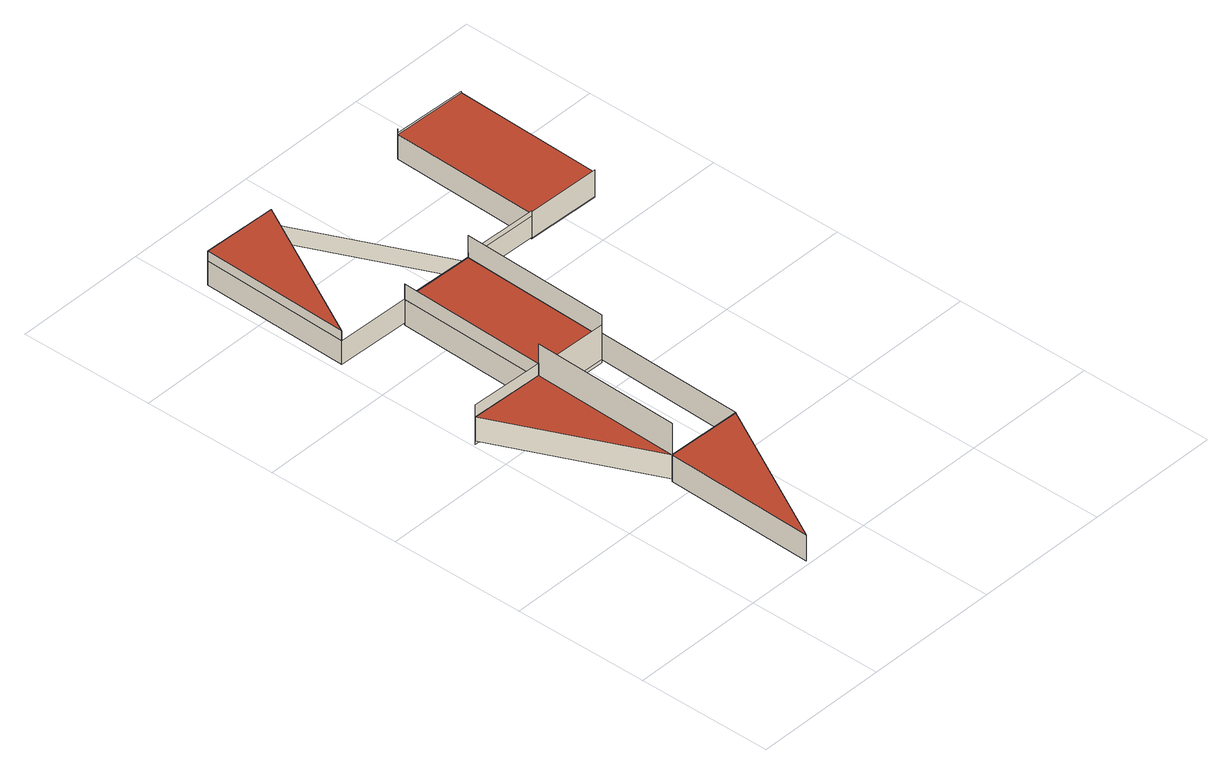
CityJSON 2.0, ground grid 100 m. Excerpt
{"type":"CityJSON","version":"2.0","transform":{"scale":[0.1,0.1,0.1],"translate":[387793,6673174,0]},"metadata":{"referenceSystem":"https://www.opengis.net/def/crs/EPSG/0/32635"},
"CityObjects":{
"building1":{"type":"Building","attributes":{"measuredHeight":43.4,"roofType":"1000","storeysAboveGround":13,"yearOfConstruction":2019,"class":"Asuinkerrostalot","function":"Muut kerrostalot","usage":"Asuinrakennus","VTJ_PRT":"103635832B","RATU":65872},"address":[{"CountryName":"Finland","LocalityName":"Helsinki","ThoroughfareNumber":"3","ThoroughfareName":"Kaljaasi Auroran kuja","PostalCode":"00540"}],"geometry":[{"type":"MultiSurface","lod":"2","boundaries":[[[0,1,2]],[[2,3,4]],[[5,6,7]],[[1,6,8]],[[2,3,8,6,5]],[[1,8,3,2]],[[2,5,7,0]],[[0,7,6,1]]],"semantics":{"surfaces":[{"type":"GroundSurface"},{"type":"WallSurface"},{"type":"RoofSurface"}],"values":[0,1,2,1,1,1,1,1]}}]},
"building2":{"type":"Building","attributes":{"measuredHeight":26.7,"roofType":"1000","storeysAboveGround":8,"yearOfConstruction":2020,"class":"Asuinkerrostalot","function":"Muut kerrostalot","usage":"Asuinrakennus","VTJ_PRT":"1037169513","RATU":67171},"address":[{"CountryName":"Finland","LocalityName":"Helsinki","ThoroughfareNumber":"4","ThoroughfareName":"Kaljaasi Auroran kuja","PostalCode":"00540"}],"geometry":[{"type":"MultiSurface","lod":"2","boundaries":[[[9,10,5,11]],[[9,11,5]],[[9,5,10]]],"semantics":{"surfaces":[{"type":"WallSurface","ZMax":26.7,"ZMin":-1.2,"ZMinASL":3,"Area":225.1,"ZMaxASL":30.5},{"type":"WallSurface","ZMax":26.7,"ZMin":-1.2,"ZMinASL":3,"Area":214,"ZMaxASL":30.5},{"type":"WallSurface","ZMax":19.7,"ZMin":-1.2,"ZMinASL":3,"Area":486.5,"ZMaxASL":23.5}],"values":[0,1,2]}}]},
"building3":{"type":"Building","attributes":{"measuredHeight":0.7,"roofType":"1000","storeysAboveGround":6,"yearOfConstruction":2020,"class":"Asuinkerrostalot","function":"Muut kerrostalot","usage":"Asuin- ja liikerakennus","VTJ_PRT":"103709890A","RATU":66966},"address":[{"CountryName":"Finland","LocalityName":"Helsinki","ThoroughfareNumber":"9","ThoroughfareName":"Aallonhalkoja","PostalCode":"00540"}],"geometry":[{"type":"Solid","lod":"2","boundaries":[[[[12,13,14]],[[15,13,12,16]],[[15,16,17]],[[16,12,14,17]],[[17,14,13,15]]]],"semantics":{"surfaces":[{"type":"RoofSurface"},{"type":"WallSurface"},{"type":"GroundSurface"}],"values":[[0,1,2,1,1]]}}]},
"building4":{"type":"Building","attributes":{"measuredHeight":28.9,"roofType":"1000","storeysAboveGround":8,"yearOfConstruction":2019,"class":"Asuinkerrostalot","function":"Muut kerrostalot","usage":"Asuinrakennus","VTJ_PRT":"103636338N","RATU":65874},"address":[{"CountryName":"Finland","LocalityName":"Helsinki","ThoroughfareNumber":"4","ThoroughfareName":"Flöitti Dianan kuja","PostalCode":"00540"}],"geometry":[{"type":"MultiSurface","lod":"2","boundaries":[[[18,19,20,21,22]],[[18,22,23,21]],[[22,21,18]],[[18,22,24,19]],[[18,21,20,19]]],"semantics":{"surfaces":[{"type":"WallSurface"}],"values":[0,0,0,0,0]}}]},
"building5":{"type":"Building","attributes":{"measuredHeight":0.7,"roofType":"1000","storeysAboveGround":6,"yearOfConstruction":2020,"class":"Asuinkerrostalot","function":"Muut kerrostalot","usage":"Asuinrakennus","VTJ_PRT":"103717310N","RATU":67172},"address":[{"CountryName":"Finland","LocalityName":"Helsinki","ThoroughfareNumber":"1","ThoroughfareName":"Kaljaasi Auroran kuja","PostalCode":"00540"}],"geometry":[{"type":"MultiSurface","lod":"2","boundaries":[[[15,25,26,17]]],"semantics":{"surfaces":[{"type":"WallSurface"}],"values":[0]}}]},
"building6":{"type":"Building","attributes":{"measuredHeight":44.8,"roofType":"1000","storeysAboveGround":13,"yearOfConstruction":2021,"class":"Pienkerrostalot","function":"Muut kerrostalot","usage":"Asuinrakennus","VTJ_PRT":"103767413W","RATU":67934},"address":[{"CountryName":"Finland","LocalityName":"Helsinki","ThoroughfareNumber":"3","ThoroughfareName":"Flöitti Dianan kuja","PostalCode":"00540"}],"geometry":[{"type":"MultiSurface","lod":"2","boundaries":[[[27,28,29]],[[27,28,30]]],"semantics":{"surfaces":[{"type":"WallSurface"}],"values":[0,0]}}]},
"building7":{"type":"Building","attributes":{"measuredHeight":0.8,"roofType":"1000","storeysAboveGround":8,"yearOfConstruction":2020,"class":"Asuinkerrostalot","function":"Muut kerrostalot","usage":"Asuinrakennus","VTJ_PRT":"1037188744","RATU":67178},"address":[{"CountryName":"Finland","LocalityName":"Helsinki","ThoroughfareNumber":"5","ThoroughfareName":"Aallonhalkoja","PostalCode":"00540"}],"geometry":[{"type":"MultiSurface","lod":"2","boundaries":[[[31,25,32,33]],[[34,35,36]],[[33,34,37,35,38]],[[33,38,32]],[[35,37,36]],[[34,36,37]],[[33,38,35,34]],[[34,33,31,33]]],"semantics":{"surfaces":[{"type":"WallSurface"},{"type":"GroundSurface"}],"values":[0,0,0,0,0,0,0,1]}}]},
"building8":{"type":"Building","attributes":{"measuredHeight":0.5,"roofType":"1000","storeysAboveGround":6,"yearOfConstruction":2020,"class":"Asuinkerrostalot","function":"Muut kerrostalot","usage":"Asuin- ja liikerakennus","VTJ_PRT":"103710015B","RATU":67004},"address":[{"CountryName":"Finland","LocalityName":"Helsinki","ThoroughfareNumber":"3","ThoroughfareName":"Aallonhalkoja","PostalCode":"00540"}],"geometry":[{"type":"MultiSurface","lod":"2","boundaries":[[[39,23,40,41]]],"semantics":{"surfaces":[{"type":"WallSurface"}],"values":[0]}}]},
"building9":{"type":"Building","attributes":{"measuredHeight":26.2,"roofType":"1000","storeysAboveGround":7,"yearOfConstruction":2018,"class":"Asuinkerrostalot","function":"Muut kerrostalot","usage":"Asuinrakennus","VTJ_PRT":"101773340Y","RATU":61452},"address":[{"CountryName":"Finland","LocalityName":"Helsinki","ThoroughfareNumber":"16","ThoroughfareName":"Arielinkatu","PostalCode":"00540"}],"geometry":[{"type":"MultiSurface","lod":"2","boundaries":[[[42,43,44,45]],[[44,46,47,43]],[[44,45,44,46]],[[48,49,43,42]],[[45,46,50,48]],[[51,52,49,48]],[[49,50,49,48]],[[49,52,51,48,50]],[[43,44,43,44,43,49]],[[48,51,48,42,45,42,45]],[[49,50,47,43]],[[46,47,50]]],"semantics":{"surfaces":[{"type":"WallSurface"},{"type":"RoofSurface"},{"type":"GroundSurface"}],"values":[0,0,0,0,0,0,0,0,1,2,0,1]}}]},
"building10":{"type":"Building","attributes":{"measuredHeight":2.5,"roofType":"1000","yearOfConstruction":2018,"usage":"Varastorakennus","RATU":0},"address":[{"CountryName":"Finland","LocalityName":"Helsinki"}]},
"building11":{"type":"Building","attributes":{"measuredHeight":2.8,"roofType":"1000","yearOfConstruction":2018,"usage":"Varastorakennus","RATU":0},"address":[{"CountryName":"Finland","LocalityName":"Helsinki"}]},
"building12":{"type":"Building","attributes":{"measuredHeight":28.9,"roofType":"1000","storeysAboveGround":6,"yearOfConstruction":2018,"class":"Asuinkerrostalot","function":"Muut kerrostalot","usage":"Asuinrakennus","VTJ_PRT":"103614609R","RATU":65398},"address":[{"CountryName":"Finland","LocalityName":"Helsinki","ThoroughfareNumber":"3","ThoroughfareName":"Kapteeni Sundmanin katu","PostalCode":"00540"}],"geometry":[{"type":"MultiSurface","lod":"2","boundaries":[[[53,54,30]],[[53,55,56,57]],[[53,57,58,30,54]],[[55,53,30,59,60]],[[59,60,54,30]],[[56,61,58,57]],[[58,61,59,30]],[[56,55,60,59,61]]],"semantics":{"surfaces":[{"type":"WallSurface"},{"type":"GroundSurface"},{"type":"RoofSurface"}],"values":[0,1,0,0,0,0,2,0]}}]},
"building13":{"type":"Building","attributes":{"measuredHeight":1.7,"roofType":"1000","storeysAboveGround":1,"yearOfConstruction":1991,"yearOfDemolition":2016,"function":"Muut varastorakennukset","VTJ_PRT":"103151902P","RATU":1866},"address":[{"CountryName":"Finland","LocalityName":"Helsinki"}]},
"building14":{"type":"Building","attributes":{"measuredHeight":3.7,"roofType":"1000","yearOfConstruction":2018,"usage":"Varastorakennus","RATU":0},"address":[{"CountryName":"Finland","LocalityName":"Helsinki"}],"geometry":[{"type":"MultiSurface","lod":"2","boundaries":[[[62,63,64,65]]],"semantics":{"surfaces":[{"type":"WallSurface","ZMax":3.7,"ZMin":0,"ZMinASL":6,"Area":10.6,"ZMaxASL":9.9}],"values":[0]}}]},
"building15":{"type":"Building","attributes":{"measuredHeight":21.9,"roofType":"1000","storeysAboveGround":5,"yearOfConstruction":2018,"class":"Asuinkerrostalot","function":"Muut kerrostalot","usage":"Asuinrakennus","VTJ_PRT":"1017733421","RATU":61454},"address":[{"CountryName":"Finland","LocalityName":"Helsinki","ThoroughfareNumber":"10","ThoroughfareName":"Parrulaituri","PostalCode":"00540"}],"geometry":[{"type":"MultiSurface","lod":"2","boundaries":[[[66,67,68,52,69]],[[68,70,52]],[[69,68,67,66]],[[70,71,52]],[[66,69,70,68,67]],[[69,71,70]],[[52,71,69]]],"semantics":{"surfaces":[{"type":"WallSurface"}],"values":[0,0,0,0,0,0,0]}}]},
"building16":{"type":"Building","attributes":{"measuredHeight":34.5,"roofType":"1000","storeysAboveGround":6,"yearOfConstruction":2019,"class":"Asuinkerrostalot","function":"Muut kerrostalot","usage":"Asuin- ja liikerakennus","VTJ_PRT":"103651411W","RATU":66247},"address":[{"CountryName":"Finland","LocalityName":"Helsinki","ThoroughfareNumber":"1","ThoroughfareName":"Aallonhalkoja","PostalCode":"00540"}],"geometry":[{"type":"MultiSurface","lod":"2","boundaries":[[[72,73,74,75]],[[75,72,76,77]]],"semantics":{"surfaces":[{"type":"WallSurface"}],"values":[0,0]}}]},
"building17":{"type":"Building","attributes":{"measuredHeight":13.2,"roofType":"1000","storeysAboveGround":4,"yearOfConstruction":2018,"class":"Asuinkerrostalot","function":"Muut kerrostalot","usage":"Asuinrakennus","VTJ_PRT":"1032851589","RATU":62547},"address":[{"CountryName":"Finland","LocalityName":"Helsinki","ThoroughfareNumber":"5","ThoroughfareName":"Arcturuksenkatu","PostalCode":"00540"}],"geometry":[{"type":"MultiSurface","lod":"2","boundaries":[[[78,79,80,81]]],"semantics":{"surfaces":[{"type":"WallSurface"}],"values":[0]}}]},
"building18":{"type":"Building","attributes":{"measuredHeight":3.7,"roofType":"1000","yearOfConstruction":2018,"usage":"Varastorakennus","RATU":0},"address":[{"CountryName":"Finland","LocalityName":"Helsinki"}]},
"building19":{"type":"Building","attributes":{"measuredHeight":3.7,"roofType":"1000","yearOfConstruction":2018,"usage":"Varastorakennus","RATU":0},"address":[{"CountryName":"Finland","LocalityName":"Helsinki"}]},
"building20":{"type":"Building","attributes":{"measuredHeight":3.8,"roofType":"1000","yearOfConstruction":2018,"usage":"Varastorakennus","RATU":0},"address":[{"CountryName":"Finland","LocalityName":"Helsinki"}]},
"building21":{"type":"Building","attributes":{"measuredHeight":3.8,"roofType":"1000","yearOfConstruction":2018,"usage":"Varastorakennus","RATU":0},"address":[{"CountryName":"Finland","LocalityName":"Helsinki"}]},
"building22":{"type":"Building","attributes":{"measuredHeight":20.5,"roofType":"1000","storeysAboveGround":5,"yearOfConstruction":2017,"class":"Asuinkerrostalot","function":"Muut kerrostalot","usage":"Asuinrakennus","VTJ_PRT":"1017733410","RATU":61453},"address":[{"CountryName":"Finland","LocalityName":"Helsinki","ThoroughfareNumber":"9","ThoroughfareName":"Junonkatu","PostalCode":"00540"}],"geometry":[{"type":"Solid","lod":"2","boundaries":[[[[82,83,84]],[[85,84,61]],[[82,85,61]],[[86,87,84,83]],[[82,84,85]],[[82,61,88,89]],[[89,88,86]],[[89,86,83,82]],[[61,84,87,88]],[[88,87,86]]]],"semantics":{"surfaces":[{"type":"WallSurface"}],"values":[[0,0,0,0,0,0,0,0,0,0]]}}]},
"building23":{"type":"Building","attributes":{"measuredHeight":5.5,"roofType":"9993","yearOfConstruction":2014,"usage":"Varastorakennus","RATU":0},"address":[{"CountryName":"Finland","LocalityName":"Helsinki"}],"geometry":[{"type":"Solid","lod":"2","boundaries":[[[[90,91,92]],[[91,93,92]],[[94,93,91]],[[90,92,95]],[[93,94,95]],[[95,94,91]],[[95,91,90]],[[95,92,93]]]],"semantics":{"surfaces":[{"type":"RoofSurface","ZMax":5.5,"Area":23.4,"ZMin":3.3,"ZMinASL":7.6,"RoofPitch":72.2,"ZMaxASL":9.8,"RoofOrientation":304},{"type":"RoofSurface","ZMax":4.8,"Area":20.4,"ZMin":3.3,"ZMinASL":7.6,"RoofPitch":72.7,"ZMaxASL":9.1,"RoofOrientation":303},{"type":"RoofSurface","ZMax":5.1,"Area":3.9,"ZMin":4.3,"ZMinASL":8.6,"RoofPitch":69.7,"ZMaxASL":9.4,"RoofOrientation":300.3},{"type":"WallSurface","ZMax":5.5,"ZMin":0,"ZMinASL":4,"Area":33,"ZMaxASL":9.8},{"type":"WallSurface","ZMax":5.1,"ZMin":0,"ZMinASL":4,"Area":16,"ZMaxASL":9.4},{"type":"WallSurface","ZMax":5.1,"ZMin":0,"ZMinASL":4,"Area":13.5,"ZMaxASL":9.4},{"type":"WallSurface","ZMax":5.5,"ZMin":0,"ZMinASL":4,"Area":30.7,"ZMaxASL":9.8},{"type":"WallSurface","ZMax":4.3,"ZMin":0,"ZMinASL":4,"Area":52.6,"ZMaxASL":8.6}],"values":[[0,1,2,3,4,5,6,7]]}}]},
"building24":{"type":"Building","attributes":{"measuredHeight":20.2,"roofType":"1000","storeysAboveGround":6,"yearOfConstruction":2014,"class":"Asuinkerrostalot","function":"Muut kerrostalot","usage":"Asuinrakennus","VTJ_PRT":"1021450321","RATU":61127},"address":[{"CountryName":"Finland","LocalityName":"Helsinki","ThoroughfareNumber":"8","ThoroughfareName":"Junonkatu","PostalCode":"00540"}],"geometry":[{"type":"MultiSurface","lod":"2","boundaries":[[[96,97,98,97]],[[99,100,96,97,96,101,102]],[[103,104,105]],[[100,104,105]],[[99,104,88,103]],[[99,103,104,100]],[[99,106,103,104]],[[99,104,106]],[[103,106,104]],[[103,88,104]],[[102,101,106,99]],[[106,99,106,101,102,101,102,101,96,97,96,100,104,100,104,99]]],"semantics":{"surfaces":[{"type":"WallSurface"}],"values":[0,0,0,0,0,0,0,0,0,0,0,0]}}]},
"building25":{"type":"Building","attributes":{"measuredHeight":23.3,"roofType":"1000","storeysAboveGround":5,"yearOfConstruction":2016,"class":"Asuinkerrostalot","function":"Muut kerrostalot","usage":"Asuinrakennus","VTJ_PRT":"103273295L","RATU":61846},"address":[{"CountryName":"Finland","LocalityName":"Helsinki","ThoroughfareNumber":"6","ThoroughfareName":"Junonkatu","PostalCode":"00540"}],"geometry":[{"type":"Solid","lod":"2","boundaries":[[[[107,108,109,110]],[[110,111,112,107,110,107,110,111]],[[110,111,113,114,115]],[[115,114,109]],[[110,114,113,111]],[[110,109,114]],[[108,109,108,116,117,109]],[[111,117,116,112]],[[112,116,108,107]],[[111,110,115,109,117]]]],"semantics":{"surfaces":[{"type":"WallSurface"},{"type":"GroundSurface"},{"type":"RoofSurface"}],"values":[[0,1,0,0,0,0,2,0,0,0]]}}]},
"building26":{"type":"Building","attributes":{"measuredHeight":12.4,"roofType":"1000","storeysAboveGround":3,"yearOfConstruction":2016,"class":"Omakotitalot","function":"Yhden asunnon talot","usage":"Asuinrakennus","VTJ_PRT":"103520362H","RATU":63326},"address":[{"CountryName":"Finland","LocalityName":"Helsinki","ThoroughfareNumber":"37","ThoroughfareName":"Arcturuksenkatu","PostalCode":"00540"}]},
"building27":{"type":"Building","attributes":{"measuredHeight":15.3,"roofType":"1000","storeysAboveGround":4,"yearOfConstruction":2016,"class":"Omakotitalot","function":"Yhden asunnon talot","usage":"Asuinrakennus","VTJ_PRT":"103520368P","RATU":63325},"address":[{"CountryName":"Finland","LocalityName":"Helsinki","ThoroughfareNumber":"35","ThoroughfareName":"Arcturuksenkatu","PostalCode":"00540"}],"geometry":[{"type":"MultiSurface","lod":"2","boundaries":[[[118,119,120]]],"semantics":{"surfaces":[{"type":"WallSurface"}],"values":[0]}}]},
"building28":{"type":"Building","attributes":{"measuredHeight":15.3,"roofType":"1000","storeysAboveGround":4,"yearOfConstruction":2017,"class":"Omakotitalot","function":"Yhden asunnon talot","usage":"Asuinrakennus","VTJ_PRT":"103520365L","RATU":63324},"address":[{"CountryName":"Finland","LocalityName":"Helsinki","ThoroughfareNumber":"33","ThoroughfareName":"Arcturuksenkatu","PostalCode":"00540"}],"geometry":[{"type":"MultiSurface","lod":"2","boundaries":[[[118,121,119]]],"semantics":{"surfaces":[{"type":"WallSurface"}],"values":[0]}}]}
},
"vertices":[
[9,2253,49],[563,2236,49],[529,1123,49],[529,1123,479],[529,1123,233],[529,1123,235],[563,2236,235],[9,2253,235],[563,2236,479],
[529,1123,26],[529,1123,206],[529,1123,305],
[495,9,237],[1084,1106,237],[529,1123,237],[1084,1106,32],[495,9,32],[529,1123,32],
[563,2236,24],[9,2253,24],[9,2253,209],[563,2236,209],[563,2236,328],[563,2236,238],[9,2253,328],
[1084,1106,240],[529,1123,240],
[563,2236,15],[563,2236,490],[563,2236,236],[563,2236,206],
[1084,1106,33],[1118,2219,240],[1118,2219,33],[563,2236,33],[563,2236,302],[563,2236,240],[563,2236,272],[1118,2219,302],
[563,2236,34],[1118,2219,238],[1118,2219,34],
[77,4480,24],[77,4480,209],[632,4463,209],[632,4463,24],[632,4463,286],[77,4480,286],[43,3366,24],[43,3366,209],[43,3366,286],[597,3349,24],[597,3349,209],
[563,2236,8],[563,2236,325],[597,3349,8],[1152,3332,8],[1118,2219,8],[1118,2219,206],[597,3349,206],[597,3349,325],[1152,3332,206],
[597,3349,62],[597,3349,99],[1152,3332,99],[1152,3332,62],
[1152,3332,31],[1152,3332,212],[597,3349,212],[597,3349,31],[597,3349,250],[597,3349,208],
[1118,2219,379],[1152,3332,379],[1152,3332,10],[1118,2219,10],[1118,2219,204],[1118,2219,239],
[632,4463,40],[632,4463,172],[1152,3332,172],[1152,3332,40],
[1152,3332,38],[1152,3332,204],[1152,3332,243],[1152,3332,107],[1706,3315,204],[1706,3315,243],[1706,3315,206],[1706,3315,38],
[1186,4446,98],[1186,4446,91],[1186,4446,76],[1186,4446,86],[1186,4446,94],[1186,4446,43],
[2261,3298,236],[2261,3298,200],[2261,3298,206],[1706,3315,34],[1706,3315,236],[2261,3298,170],[2261,3298,34],[1706,3315,235],[1706,3315,201],[1706,3315,207],[1706,3315,170],
[1706,3315,26],[1706,3315,219],[1741,4429,219],[1741,4429,26],[2295,4412,26],[2261,3298,26],[2295,4412,229],[1741,4429,229],[1741,4429,260],[2261,3298,219],[2295,4412,219],
[2261,3298,35],[2261,3298,155],[2261,3298,188],
[2261,3298,189]
]}
